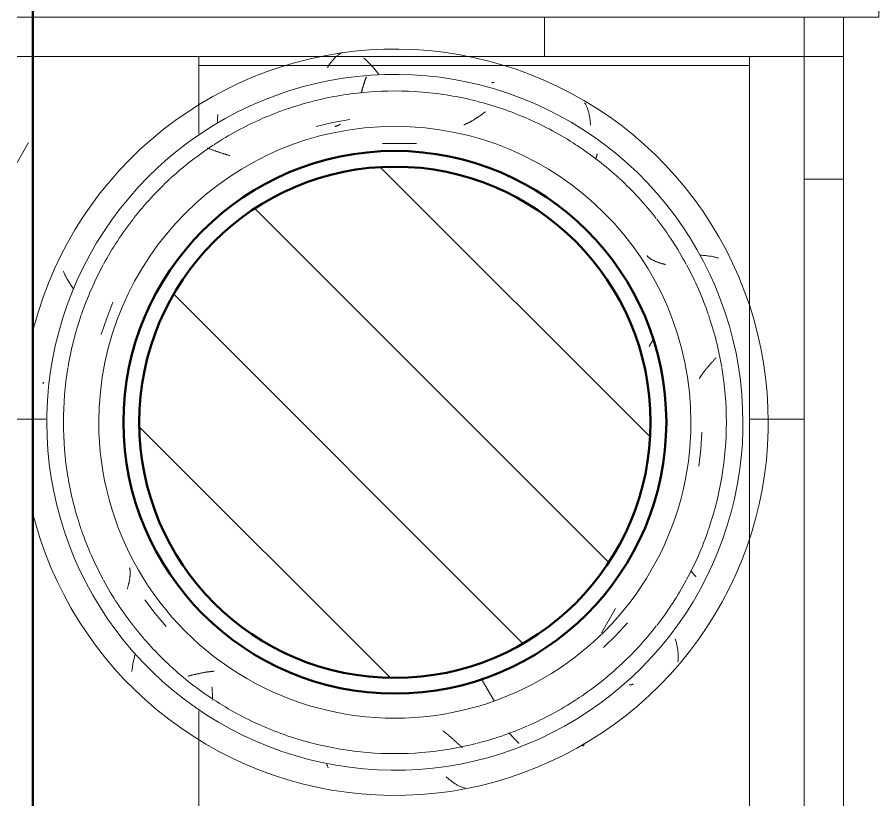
# Model space of a CAD drawing. Header units: millimetres. Extents: x -9358 to 257996, y -67499 to 9117.
# Drawn here: x 17170 to 18265, y -13533 to -12538 of the extents above; entities that cross this region are included whole.
import ezdxf

# ---------------------------------------------------------------- set-up
doc = ezdxf.new("R2010")
doc.units = ezdxf.units.MM
doc.header["$LTSCALE"] = 1000
for name, color, linetype, lineweight in [('A-COL-RFC', 8, 'Continuous', 18), ('A-COL-RFC-1', 8, 'Continuous', 9), ('A-COL-RFC-2', 8, 'Continuous', 50), ('A-FLR-PAT', 8, 'Continuous', 18), ('A-WAL-CMU', 8, 'Continuous', 50), ('A-WAL-LOW-20', 8, 'Continuous', 18), ('A-WAL-PAT-1', 8, 'Continuous', 9)]:
    doc.layers.add(name, color=color, linetype=linetype, lineweight=lineweight)
pattern_1 = [(0, (0, 0), (812.8, 203.2), [33.528, -576.072, 33.528, -576.072, -3251.2]), (0, (0, 0), (812.8, 203.2), [-1219.2, 33.528, -1185.672, 33.528, -576.072, -1422.4]), (0, (0, 0), (812.8, 203.2), [-3048, 33.528, -372.872, 33.528, -982.472]), (120, (304.8, 101.6), (-582.3764, 602.3054), [33.528, -576.072, 33.528, -576.072, -3251.2]), (120, (304.8, 101.6), (-582.3764, 602.3054), [-1219.2, 33.528, -1185.672, 33.528, -576.072, -1422.4]), (120, (304.8, 101.6), (-582.3764, 602.3054), [-3048, 33.528, -372.872, 33.528, -982.472]), (240, (406.4, 508), (-230.4236, -805.5054), [33.528, -576.072, 33.528, -576.072, -3251.2]), (240, (406.4, 508), (-230.4236, -805.5054), [-1219.2, 33.528, -1185.672, 33.528, -576.072, -1422.4]), (240, (406.4, 508), (-230.4236, -805.5054), [-3048, 33.528, -372.872, 33.528, -982.472])]

# ---------------------------------------------------------------- blocks, each defined once
blk = doc.blocks.new('Concrete-Round-Column - 650-V17-01-Ground Floor Furniture Plan')
at = {"layer": 'A-COL-RFC-1'}
h = blk.add_hatch(dxfattribs=at)
h.set_pattern_fill('FP_42', color=256, style=0, pattern_type=2)
h.set_pattern_definition([(225, (21305, -34250), (106.066, -106.066), [])])
h.paths.add_polyline_path([(0, 325), (-63.4, 318.8), (-124.4, 300.3), (-180.6, 270.2), (-229.8, 229.8), (-270.2, 180.6), (-300.3, 124.4), (-318.8, 63.4), (-325, 0), (-318.8, -63.4), (-300.3, -124.4), (-270.2, -180.6), (-229.8, -229.8), (-180.6, -270.2), (-124.4, -300.3), (-62.8, -318.8), (0, -325), (63.4, -318.8), (124.4, -300.3), (180.6, -270.2), (229.8, -229.8), (270.2, -180.6), (300.3, -124.4), (318.8, -63.4), (325, 0), (318.8, 63.4), (300.3, 124.4), (270.2, 180.6), (229.8, 229.8), (180.6, 270.2), (124.4, 300.3), (63.4, 318.8)], flags=0)
at = {"layer": 'A-COL-RFC-2'}
for start, end in [(0, 180), (180, 0)]:
    blk.add_arc((0, 0), 325, start, end, dxfattribs=at)
blk = doc.blocks.new('Walls 110 - Walls 13-606739-01-Ground Floor Furniture Plan')
at = {"layer": 'A-WAL-PAT-1'}
h = blk.add_hatch(dxfattribs=at)
h.set_pattern_fill('FP_43', color=256, style=0, pattern_type=2)
h.set_pattern_definition([(90, (450, -30900), (-900, 6e-14), [700, -700]), (90, (0, -31600), (-1800, 1e-13), [700, -700]), (0, (0, -31600), (0, 700), [])])
h.paths.add_polyline_path([(2620, -31230), (2620, -30230), (730, -30230), (730, -31230), (2600, -31230)], flags=0)
h.paths.add_polyline_path([(2600, -30750), (2593.9, -30823.2), (2574.2, -30898.3), (2546.4, -30961.8), (2506.2, -31023.3), (2456.4, -31077.4), (2398.4, -31122.5), (2333.8, -31157.5), (2259.3, -31182.2), (2190.1, -31193.5), (2118.3, -31193.5), (2045.8, -31181.4), (1976.2, -31157.5), (1911.6, -31122.5), (1853.6, -31077.4), (1802.6, -31021.5), (1763.6, -30961.8), (1733.1, -30890.5), (1715.8, -30820), (1710, -30750), (1716.1, -30676.8), (1735.8, -30601.7), (1765.9, -30534.7), (1803.8, -30476.7), (1853.6, -30422.6), (1914, -30376.2), (1976.2, -30342.5), (2050.7, -30317.8), (2119.9, -30306.5), (2191.7, -30306.5), (2264.2, -30318.6), (2333.8, -30342.5), (2398.4, -30377.5), (2456.4, -30422.6), (2507.4, -30478.5), (2546.4, -30538.2), (2575.9, -30605.5), (2594.2, -30680), (2598.6, -30732.9)], flags=0)
h.paths.add_polyline_path([(1640, -30750), (1633.9, -30823.2), (1614.2, -30898.3), (1586.4, -30961.8), (1546.2, -31023.3), (1495.1, -31078.4), (1436, -31123.8), (1373.8, -31157.5), (1299.3, -31182.2), (1230.1, -31193.5), (1158.3, -31193.5), (1085.8, -31181.4), (1016.2, -31157.5), (951.6, -31122.5), (893.6, -31077.4), (843.8, -31023.3), (803.6, -30961.8), (774.1, -30894.5), (755.8, -30820), (750, -30750), (756.1, -30676.8), (775.8, -30601.7), (803.6, -30538.2), (846.7, -30473.6), (893.6, -30422.6), (956.2, -30375), (1016.2, -30342.5), (1090.7, -30317.8), (1159.9, -30306.5), (1231.7, -30306.5), (1304.2, -30318.6), (1373.8, -30342.5), (1442.5, -30380.7), (1496.4, -30422.6), (1546.2, -30476.7), (1586.4, -30538.2), (1615.9, -30605.5), (1634.2, -30680)], flags=0)
at = {"layer": 'A-WAL-LOW-20'}
for p, q in [((2620, -30230), (730, -30230)), ((730, -30230), (730, -31230)), ((2620, -31230), (2620, -30230))]:
    blk.add_line(p, q, dxfattribs=at)
blk = doc.blocks.new('Walls 112 - Walls 6-606762-01-Ground Floor Furniture Plan')
at = {"layer": 'A-WAL-PAT-1'}
h = blk.add_hatch(dxfattribs=at)
h.set_pattern_fill('FP_44', color=256, style=0, pattern_type=2)
h.set_pattern_definition([(270, (280, -31160.4), (900, 6e-14), [700, -700]), (270, (730, -30460.4), (1800, 1e-13), [700, -700]), (180, (730, -30460.4), (-9e-14, -700), [])])
h.paths.add_polyline_path([(730, -31230), (730, -30180), (680, -30180), (680, -31230)], flags=0)
at = {"layer": 'A-WAL-LOW-20'}
for p, q in [((680, -31230), (680, -30180)), ((680, -30180), (730, -30180)), ((730, -30180), (730, -31230))]:
    blk.add_line(p, q, dxfattribs=at)
blk = doc.blocks.new('Walls 113 - Walls 6-2351701-01-Ground Floor Furniture Plan')
at = {"layer": 'A-WAL-PAT-1'}
h = blk.add_hatch(dxfattribs=at)
h.set_pattern_fill('FP_41', color=256, style=0, pattern_type=2)
h.set_pattern_definition([(270, (1494.6, -30930), (900, 6e-14), [700, -700]), (270, (1944.6, -30230), (1800, 1e-13), [700, -700]), (180, (1944.6, -30230), (-9e-14, -700), [])])
h.paths.add_polyline_path([(2670, -30180), (680, -30180), (680, -30230), (2670, -30230)], flags=0)
at = {"layer": 'A-WAL-LOW-20'}
for p, q in [((680, -30180), (2670, -30180)), ((680, -30230), (680, -30180)), ((2670, -30180), (2670, -30230)), ((2670, -30230), (680, -30230))]:
    blk.add_line(p, q, dxfattribs=at)
blk = doc.blocks.new('FP_288-01-Ground Floor Furniture Plan')
at = {"layer": 'A-WAL-PAT-1'}
for p, q in [((48862.4, 1465.3), (48884.2, 1464)), ((48884.2, 1464), (48906, 1461.4)), ((49104.9, 1370.5), (49121.1, 1355.8)), ((49121.1, 1355.8), (49136.4, 1340.1)), ((49263.1, 1160.1), (49263.6, 1160.8)), ((49253.7, 1149.7), (49254.2, 1150.3)), ((49254.2, 1150.3), (49254.7, 1150.9)), ((49254.7, 1150.9), (49255.3, 1151.5)), ((49255.3, 1151.5), (49255.8, 1152.1)), ((49255.8, 1152.1), (49256.4, 1152.7)), ((49256.4, 1152.7), (49256.9, 1153.3)), ((49256.9, 1153.3), (49257.5, 1153.9)), ((49257.5, 1153.9), (49258, 1154.5)), ((49258, 1154.5), (49258.6, 1155.2)), ((49258.6, 1155.2), (49259.1, 1155.8)), ((49259.1, 1155.8), (49259.7, 1156.4)), ((49259.7, 1156.4), (49260.2, 1157)), ((49260.2, 1157), (49260.8, 1157.6)), ((49260.8, 1157.6), (49261.4, 1158.3)), ((49261.4, 1158.3), (49261.9, 1158.9)), ((49261.9, 1158.9), (49262.5, 1159.5)), ((49262.5, 1159.5), (49263.1, 1160.1)), ((49244.3, 1138.8), (49244.8, 1139.3)), ((49244.8, 1139.3), (49245.2, 1139.9)), ((49245.2, 1139.9), (49245.7, 1140.5)), ((49245.7, 1140.5), (49246.1, 1141)), ((49246.1, 1141), (49246.6, 1141.6)), ((49246.6, 1141.6), (49247.1, 1142.1)), ((49247.1, 1142.1), (49247.6, 1142.7)), ((49247.6, 1142.7), (49248.1, 1143.3)), ((49248.1, 1143.3), (49248.5, 1143.9)), ((49248.5, 1143.9), (49249, 1144.4)), ((49249, 1144.4), (49249.5, 1145)), ((49249.5, 1145), (49250, 1145.6)), ((49250, 1145.6), (49250.5, 1146.2)), ((49250.5, 1146.2), (49251.1, 1146.8)), ((49251.1, 1146.8), (49251.6, 1147.3)), ((49251.6, 1147.3), (49252.1, 1147.9)), ((49252.1, 1147.9), (49252.6, 1148.5)), ((49252.6, 1148.5), (49253.1, 1149.1)), ((49253.1, 1149.1), (49253.7, 1149.7)), ((49242.2, 1136), (49242.6, 1136.6)), ((49242.6, 1136.6), (49243, 1137.1)), ((49243, 1137.1), (49243.5, 1137.7)), ((49243.5, 1137.7), (49243.9, 1138.2)), ((49243.9, 1138.2), (49244.3, 1138.8)), ((49166.5, 844.9), (49166.5, 845.5)), ((49166.6, 844.3), (49166.5, 844.9)), ((49166.6, 843.7), (49166.6, 844.3)), ((49166.7, 843.1), (49166.6, 843.7)), ((49197.5, 843.1), (49198.4, 843.2)), ((49198.4, 843.2), (49199.2, 843.2)), ((49199.2, 843.2), (49200, 843.3)), ((49200, 843.3), (49200.8, 843.3)), ((49200.8, 843.3), (49201.6, 843.4)), ((49201.6, 843.4), (49202.5, 843.4)), ((49202.5, 843.4), (49203.3, 843.4)), ((49166.7, 842.4), (49166.7, 843.1)), ((49166.8, 841.8), (49166.7, 842.4)), ((49166.8, 841.2), (49166.8, 841.8)), ((49166.9, 840.5), (49166.8, 841.2)), ((49167, 839.9), (49166.9, 840.5)), ((49167.1, 839.2), (49167, 839.9)), ((49167.2, 838.6), (49167.1, 839.2)), ((49167.3, 837.9), (49167.2, 838.6)), ((49167.4, 837.3), (49167.3, 837.9)), ((49167.5, 836.6), (49167.4, 837.3)), ((49167.6, 835.9), (49167.5, 836.6)), ((49167.7, 835.2), (49167.6, 835.9)), ((49167.8, 834.5), (49167.7, 835.2)), ((49167.9, 833.8), (49167.8, 834.5)), ((49168, 833.2), (49167.9, 833.8)), ((49168.2, 832.5), (49168, 833.2)), ((49168.3, 831.7), (49168.2, 832.5)), ((49186.4, 842.5), (49187.2, 842.6)), ((49187.2, 842.6), (49187.9, 842.6)), ((49187.9, 842.6), (49188.7, 842.7)), ((49188.7, 842.7), (49189.5, 842.7)), ((49189.5, 842.7), (49190.3, 842.8)), ((49190.3, 842.8), (49191.1, 842.8)), ((49191.1, 842.8), (49191.9, 842.8)), ((49191.9, 842.8), (49192.7, 842.9)), ((49192.7, 842.9), (49193.5, 842.9)), ((49193.5, 842.9), (49194.3, 843)), ((49194.3, 843), (49195.1, 843)), ((49195.1, 843), (49195.9, 843.1)), ((49195.9, 843.1), (49196.7, 843.1)), ((49196.7, 843.1), (49197.5, 843.1)), ((49168.5, 831), (49168.3, 831.7)), ((49168.6, 830.3), (49168.5, 831)), ((49168.7, 829.6), (49168.6, 830.3)), ((49168.9, 828.9), (49168.7, 829.6)), ((49169, 828.1), (49168.9, 828.9)), ((49169.2, 827.4), (49169, 828.1)), ((49169.4, 826.7), (49169.2, 827.4)), ((49169.5, 825.9), (49169.4, 826.7)), ((49169.7, 825.2), (49169.5, 825.9)), ((49169.9, 824.4), (49169.7, 825.2)), ((49170, 823.7), (49169.9, 824.4)), ((49170.2, 822.9), (49170, 823.7)), ((49170.4, 822.2), (49170.2, 822.9)), ((49170.6, 821.4), (49170.4, 822.2)), ((49170.7, 820.6), (49170.6, 821.4)), ((49170.9, 819.9), (49170.7, 820.6)), ((49171.1, 819.1), (49170.9, 819.9)), ((49171.3, 818.3), (49171.1, 819.1)), ((49171.5, 817.5), (49171.3, 818.3)), ((49171.7, 816.7), (49171.5, 817.5)), ((49171.9, 816), (49171.7, 816.7)), ((49172.1, 815.2), (49171.9, 816)), ((49172.3, 814.4), (49172.1, 815.2)), ((49172.5, 813.6), (49172.3, 814.4)), ((49172.7, 812.8), (49172.5, 813.6)), ((49172.9, 812), (49172.7, 812.8)), ((49109.8, 784.4), (49093.1, 770.3)), ((49093.1, 770.3), (49075.6, 757.1)), ((49034.9, 737.9), (49035.4, 738)), ((49035.4, 738), (49035.9, 738.1)), ((49035.9, 738.1), (49036.3, 738.2)), ((49036.3, 738.2), (49036.8, 738.3)), ((49036.8, 738.3), (49037.3, 738.3)), ((49037.3, 738.3), (49037.8, 738.4)), ((49037.8, 738.4), (49038.3, 738.4)), ((49038.3, 738.4), (49038.8, 738.5)), ((49038.8, 738.5), (49039.3, 738.5)), ((49039.3, 738.5), (49039.8, 738.6)), ((49039.8, 738.6), (49040.3, 738.6)), ((49040.3, 738.6), (49040.9, 738.6)), ((49040.9, 738.6), (49041.4, 738.6)), ((49041.4, 738.6), (49041.9, 738.6)), ((49041.9, 738.6), (49042.4, 738.6)), ((49042.4, 738.6), (49043, 738.6)), ((49043, 738.6), (49043.5, 738.6)), ((49043.5, 738.6), (49044.1, 738.5)), ((49044.1, 738.5), (49044.6, 738.5)), ((49044.6, 738.5), (49045.2, 738.4)), ((49045.2, 738.4), (49045.8, 738.4)), ((49045.8, 738.4), (49046.3, 738.3)), ((49046.3, 738.3), (49046.9, 738.3)), ((49046.9, 738.3), (49047.5, 738.2)), ((49047.5, 738.2), (49048.1, 738.1)), ((49048.1, 738.1), (49048.7, 738)), ((49048.7, 738), (49049.3, 737.9)), ((49049.3, 737.9), (49049.9, 737.8)), ((49049.9, 737.8), (49050.5, 737.7)), ((49050.5, 737.7), (49051.1, 737.6)), ((49051.1, 737.6), (49051.7, 737.5)), ((49051.7, 737.5), (49052.3, 737.3)), ((49052.3, 737.3), (49053, 737.2)), ((49053, 737.2), (49053.6, 737.1)), ((49053.6, 737.1), (49054.2, 736.9)), ((49054.2, 736.9), (49054.9, 736.8)), ((49054.9, 736.8), (49055.5, 736.6)), ((49055.5, 736.6), (49056.2, 736.5)), ((49056.2, 736.5), (49056.8, 736.3)), ((49056.8, 736.3), (49057.5, 736.1)), ((49057.5, 736.1), (49058.1, 735.9)), ((49058.1, 735.9), (49058.8, 735.7)), ((49058.8, 735.7), (49059.5, 735.6)), ((49059.5, 735.6), (49060.2, 735.4)), ((49060.2, 735.4), (49060.9, 735.2)), ((49060.9, 735.2), (49061.5, 735)), ((49061.5, 735), (49062.2, 734.8))]:
    blk.add_line(p, q, dxfattribs=at)
blk = doc.blocks.new('FP_289-01-Ground Floor Furniture Plan')
at = {"layer": 'A-WAL-LOW-20', "flags": 128}
blk.add_lwpolyline([(48850, 1549.5), (48831, 1549.2), (48812.1, 1548), (48793.2, 1546.1), (48774.4, 1543.5), (48755.7, 1540.1), (48737.2, 1535.9), (48718.9, 1531.1), (48700.7, 1525.5), (48682.8, 1519.1), (48665.2, 1512.1), (48647.9, 1504.3), (48630.9, 1495.9), (48614.2, 1486.8), (48597.9, 1477.1), (48582, 1466.7), (48566.6, 1455.6), (48551.6, 1444), (48537.1, 1431.8), (48523.1, 1419), (48509.6, 1405.6), (48496.6, 1391.7), (48484.2, 1377.4), (48472.4, 1362.5), (48461.3, 1347.2), (48450.7, 1331.4), (48440.7, 1315.2), (48431.5, 1298.7), (48422.9, 1281.8), (48414.9, 1264.5), (48407.7, 1247), (48401.2, 1229.1), (48395.4, 1211.1), (48390.3, 1192.8), (48386, 1174.3), (48382.4, 1155.7), (48379.5, 1136.9), (48377.4, 1118), (48376.1, 1099.1), (48375.5, 1080.1), (48375.7, 1061.1), (48376.6, 1042.2), (48378.3, 1023.3), (48380.7, 1004.5), (48383.9, 985.7), (48387.9, 967.2), (48392.5, 948.8), (48398, 930.6), (48404.1, 912.6), (48410.9, 894.9), (48418.5, 877.5), (48426.7, 860.4), (48435.7, 843.7), (48445.2, 827.3), (48455.5, 811.3), (48466.3, 795.7), (48477.8, 780.6), (48489.9, 766), (48502.5, 751.8), (48515.7, 738.2), (48529.5, 725.1), (48543.7, 712.5), (48558.4, 700.6), (48573.7, 689.2), (48589.3, 678.5), (48605.4, 668.4), (48621.8, 658.9), (48638.6, 650.1), (48655.8, 642), (48673.3, 634.6), (48691, 627.9), (48709, 621.9), (48727.3, 616.6), (48733.8, 615)], dxfattribs=at)
at = {"layer": 'A-WAL-PAT-1'}
for p, q in [((48639.5, 1479.4), (48639.2, 1478.1)), ((48639.7, 1480.6), (48639.5, 1479.4)), ((48640, 1481.9), (48639.7, 1480.6)), ((48640.3, 1483.1), (48640, 1481.9)), ((48640.6, 1484.3), (48640.3, 1483.1)), ((48640.9, 1485.4), (48640.6, 1484.3)), ((48641.2, 1486.6), (48640.9, 1485.4)), ((48637.8, 1467.4), (48637.7, 1466)), ((48638, 1468.8), (48637.8, 1467.4)), ((48638.1, 1470.2), (48638, 1468.8)), ((48638.3, 1471.5), (48638.1, 1470.2)), ((48638.4, 1472.9), (48638.3, 1471.5)), ((48638.6, 1474.2), (48638.4, 1472.9)), ((48638.8, 1475.5), (48638.6, 1474.2)), ((48639, 1476.8), (48638.8, 1475.5)), ((48639.2, 1478.1), (48639, 1476.8)), ((48637.6, 1464.5), (48637.5, 1463.1)), ((48637.7, 1466), (48637.6, 1464.5)), ((48444.5, 1316.7), (48443.7, 1316.2)), ((48445.3, 1317.2), (48444.5, 1316.7)), ((48446.2, 1317.7), (48445.3, 1317.2)), ((48447.1, 1318.1), (48446.2, 1317.7)), ((48448, 1318.5), (48447.1, 1318.1)), ((48448.9, 1318.9), (48448, 1318.5)), ((48449.9, 1319.3), (48448.9, 1318.9)), ((48450.9, 1319.7), (48449.9, 1319.3)), ((48451.9, 1320.1), (48450.9, 1319.7)), ((48452.9, 1320.4), (48451.9, 1320.1)), ((48453.9, 1320.7), (48452.9, 1320.4)), ((48455, 1321), (48453.9, 1320.7)), ((48456.1, 1321.3), (48455, 1321)), ((48457.2, 1321.6), (48456.1, 1321.3)), ((48458.3, 1321.9), (48457.2, 1321.6)), ((48459.5, 1322.1), (48458.3, 1321.9)), ((48460.7, 1322.3), (48459.5, 1322.1)), ((48461.9, 1322.5), (48460.7, 1322.3)), ((48463.1, 1322.7), (48461.9, 1322.5)), ((48464.3, 1322.9), (48463.1, 1322.7)), ((48465.5, 1323.1), (48464.3, 1322.9)), ((48466.8, 1323.2), (48465.5, 1323.1)), ((48468.1, 1323.3), (48466.8, 1323.2)), ((48469.4, 1323.5), (48468.1, 1323.3)), ((48470.7, 1323.6), (48469.4, 1323.5)), ((48472.1, 1323.6), (48470.7, 1323.6)), ((48404.6, 1051.9), (48403.5, 1051.1)), ((48405.8, 1052.8), (48404.6, 1051.9)), ((48407, 1053.6), (48405.8, 1052.8)), ((48408.2, 1054.5), (48407, 1053.6)), ((48391.5, 1040.6), (48390.7, 1039.8)), ((48392.4, 1041.5), (48391.5, 1040.6)), ((48393.3, 1042.4), (48392.4, 1041.5)), ((48394.2, 1043.3), (48393.3, 1042.4)), ((48395.2, 1044.1), (48394.2, 1043.3)), ((48396.1, 1045), (48395.2, 1044.1)), ((48397.1, 1045.9), (48396.1, 1045)), ((48398.1, 1046.8), (48397.1, 1045.9)), ((48399.2, 1047.6), (48398.1, 1046.8)), ((48400.2, 1048.5), (48399.2, 1047.6)), ((48401.3, 1049.4), (48400.2, 1048.5)), ((48402.4, 1050.2), (48401.3, 1049.4)), ((48403.5, 1051.1), (48402.4, 1050.2)), ((48387.6, 1036.2), (48386.9, 1035.3)), ((48388.3, 1037.1), (48387.6, 1036.2)), ((48389.1, 1038), (48388.3, 1037.1)), ((48389.9, 1038.9), (48389.1, 1038)), ((48390.7, 1039.8), (48389.9, 1038.9)), ((48380, 1008), (48380.3, 1007.2)), ((48380.3, 1007.2), (48380.7, 1006.4)), ((48380.7, 1006.4), (48381.2, 1005.7)), ((48381.2, 1005.7), (48381.6, 1004.9)), ((48381.6, 1004.9), (48382.1, 1004.1)), ((48382.1, 1004.1), (48382.6, 1003.3)), ((48382.6, 1003.3), (48383.2, 1002.6)), ((48383.2, 1002.6), (48383.7, 1001.8)), ((48383.7, 1001.8), (48384.3, 1001.1)), ((48384.3, 1001.1), (48385, 1000.4)), ((48385, 1000.4), (48385.6, 999.6)), ((48385.6, 999.6), (48386.3, 998.9)), ((48386.3, 998.9), (48387.1, 998.2)), ((48387.1, 998.2), (48387.8, 997.5)), ((48387.8, 997.5), (48388.6, 996.8)), ((48388.6, 996.8), (48389.4, 996.1)), ((48389.4, 996.1), (48390.2, 995.4)), ((48390.2, 995.4), (48391.1, 994.7)), ((48391.1, 994.7), (48392, 994)), ((48392, 994), (48392.9, 993.3)), ((48392.9, 993.3), (48393.8, 992.7)), ((48393.8, 992.7), (48394.8, 992)), ((48394.8, 992), (48395.7, 991.4)), ((48395.7, 991.4), (48396.8, 990.7)), ((48396.8, 990.7), (48397.8, 990.1)), ((48397.8, 990.1), (48398.8, 989.5)), ((48458.5, 850), (48459.9, 849.9)), ((48459.9, 849.9), (48461.2, 849.8)), ((48461.2, 849.8), (48462.6, 849.7)), ((48462.6, 849.7), (48463.9, 849.6)), ((48463.9, 849.6), (48465.3, 849.5)), ((48465.3, 849.5), (48466.7, 849.5)), ((48466.7, 849.5), (48468.1, 849.4)), ((48468.1, 849.4), (48469.6, 849.4)), ((48664.6, 656.8), (48665.8, 657.4)), ((48665.8, 657.4), (48666.9, 658)), ((48666.9, 658), (48668.1, 658.6)), ((48668.1, 658.6), (48669.2, 659.3)), ((48669.2, 659.3), (48670.4, 660)), ((48670.4, 660), (48671.5, 660.6)), ((48671.5, 660.6), (48672.7, 661.4)), ((48672.7, 661.4), (48673.9, 662.1)), ((48673.9, 662.1), (48675.1, 662.8)), ((48675.1, 662.8), (48676.2, 663.6)), ((48676.2, 663.6), (48677.4, 664.4)), ((48677.4, 664.4), (48678.6, 665.2)), ((48678.6, 665.2), (48679.8, 666)), ((48679.8, 666), (48681, 666.9)), ((48658, 653.8), (48659.1, 654.3)), ((48659.1, 654.3), (48660.2, 654.7)), ((48660.2, 654.7), (48661.3, 655.2)), ((48661.3, 655.2), (48662.4, 655.7)), ((48662.4, 655.7), (48663.5, 656.3)), ((48663.5, 656.3), (48664.6, 656.8))]:
    blk.add_line(p, q, dxfattribs=at)
blk = doc.blocks.new('FP_290-01-Ground Floor Furniture Plan')
at = {"layer": 'A-WAL-LOW-20', "flags": 128}
blk.add_lwpolyline([(48966.4, 615), (48981.1, 618.9), (48999.3, 624.5), (49017.2, 630.9), (49034.8, 637.9), (49052.1, 645.7), (49069.1, 654.1), (49085.8, 663.2), (49102.1, 672.9), (49117.9, 683.3), (49133.4, 694.4), (49148.4, 706), (49162.9, 718.2), (49176.9, 731), (49190.4, 744.4), (49203.4, 758.3), (49215.8, 772.6), (49227.6, 787.5), (49238.7, 802.8), (49249.3, 818.6), (49259.3, 834.8), (49268.5, 851.3), (49277.1, 868.2), (49285.1, 885.5), (49292.3, 903), (49298.8, 920.9), (49304.6, 938.9), (49309.7, 957.2), (49314, 975.7), (49317.6, 994.3), (49320.5, 1013.1), (49322.6, 1032), (49323.9, 1050.9), (49324.5, 1069.9), (49324.3, 1088.9), (49323.4, 1107.8), (49321.7, 1126.7), (49319.3, 1145.5), (49316.1, 1164.3), (49312.1, 1182.8), (49307.5, 1201.2), (49302, 1219.4), (49295.9, 1237.4), (49289.1, 1255.1), (49281.5, 1272.5), (49273.3, 1289.6), (49264.3, 1306.3), (49254.8, 1322.7), (49244.5, 1338.7), (49233.7, 1354.3), (49222.2, 1369.4), (49210.1, 1384), (49197.5, 1398.2), (49184.3, 1411.8), (49170.5, 1424.9), (49156.3, 1437.5), (49141.5, 1449.4), (49126.3, 1460.8), (49110.7, 1471.5), (49094.6, 1481.6), (49078.2, 1491.1), (49061.4, 1499.9), (49044.2, 1508), (49026.7, 1515.4), (49009, 1522.1), (48991, 1528.1), (48972.7, 1533.4), (48954.3, 1537.9), (48935.7, 1541.7), (48917, 1544.8), (48898.1, 1547.1), (48879.2, 1548.6), (48860.2, 1549.4), (48850, 1549.5)], dxfattribs=at)
at = {"layer": 'A-WAL-PAT-1'}
for p, q in [((49139.1, 1434.5), (49137.9, 1434.4)), ((49140.3, 1434.7), (49139.1, 1434.5)), ((49141.5, 1434.8), (49140.3, 1434.7)), ((49142.6, 1435), (49141.5, 1434.8)), ((49143.8, 1435.1), (49142.6, 1435)), ((49144.9, 1435.1), (49143.8, 1435.1)), ((49146, 1435.2), (49144.9, 1435.1)), ((49147.1, 1435.2), (49146, 1435.2)), ((49148.1, 1435.2), (49147.1, 1435.2)), ((49149.2, 1435.2), (49148.1, 1435.2)), ((49150.2, 1435.2), (49149.2, 1435.2)), ((49151.3, 1435.1), (49150.2, 1435.2)), ((49152.3, 1435), (49151.3, 1435.1)), ((49153.3, 1434.9), (49152.3, 1435)), ((49154.2, 1434.8), (49153.3, 1434.9)), ((49155.2, 1434.6), (49154.2, 1434.8)), ((49126.7, 1431.7), (49125.4, 1431.3)), ((49128, 1432.1), (49126.7, 1431.7)), ((49129.3, 1432.4), (49128, 1432.1)), ((49130.5, 1432.8), (49129.3, 1432.4)), ((49131.8, 1433.1), (49130.5, 1432.8)), ((49133.1, 1433.4), (49131.8, 1433.1)), ((49134.3, 1433.7), (49133.1, 1433.4)), ((49135.5, 1433.9), (49134.3, 1433.7)), ((49136.7, 1434.1), (49135.5, 1433.9)), ((49137.9, 1434.4), (49136.7, 1434.1)), ((49260.5, 1315.3), (49260.1, 1316)), ((49260.9, 1314.5), (49260.5, 1315.3)), ((49261.2, 1313.7), (49260.9, 1314.5)), ((49261.5, 1312.9), (49261.2, 1313.7)), ((49313.8, 1159.9), (49314.1, 1160.8)), ((49314.1, 1160.8), (49314.4, 1161.7)), ((49314.4, 1161.7), (49314.6, 1162.6)), ((49314.6, 1162.6), (49314.9, 1163.5)), ((49314.9, 1163.5), (49315.1, 1164.4)), ((49308.3, 1149.7), (49308.9, 1150.6)), ((49308.9, 1150.6), (49309.6, 1151.5)), ((49309.6, 1151.5), (49310.1, 1152.5)), ((49310.1, 1152.5), (49310.7, 1153.4)), ((49310.7, 1153.4), (49311.2, 1154.3)), ((49311.2, 1154.3), (49311.7, 1155.3)), ((49311.7, 1155.3), (49312.2, 1156.2)), ((49312.2, 1156.2), (49312.6, 1157.1)), ((49312.6, 1157.1), (49313, 1158)), ((49313, 1158), (49313.4, 1158.9)), ((49313.4, 1158.9), (49313.8, 1159.9)), ((49300.6, 1140.2), (49301.5, 1141.2)), ((49301.5, 1141.2), (49302.3, 1142.1)), ((49302.3, 1142.1), (49303.2, 1143.1)), ((49303.2, 1143.1), (49304, 1144)), ((49304, 1144), (49304.8, 1144.9)), ((49304.8, 1144.9), (49305.5, 1145.9)), ((49305.5, 1145.9), (49306.3, 1146.8)), ((49306.3, 1146.8), (49307, 1147.8)), ((49307, 1147.8), (49307.7, 1148.7)), ((49307.7, 1148.7), (49308.3, 1149.7)), ((49284.5, 988.2), (49285.7, 988.7)), ((49285.7, 988.7), (49287, 989.2)), ((49287, 989.2), (49288.2, 989.7)), ((49288.2, 989.7), (49289.4, 990.2)), ((49144.7, 745), (49146.1, 744.6)), ((49146.1, 744.6), (49147.5, 744.2)), ((49147.5, 744.2), (49148.9, 743.9)), ((49148.9, 743.9), (49150.2, 743.5)), ((49150.2, 743.5), (49151.6, 743.2)), ((49151.6, 743.2), (49152.9, 742.9)), ((49152.9, 742.9), (49154.3, 742.6)), ((49154.3, 742.6), (49155.6, 742.3)), ((49155.6, 742.3), (49156.9, 742.1)), ((49156.9, 742.1), (49158.2, 741.8)), ((49158.2, 741.8), (49159.5, 741.6)), ((49159.5, 741.6), (49160.8, 741.4)), ((49160.8, 741.4), (49162.1, 741.3)), ((49162.1, 741.3), (49163.3, 741.1)), ((49163.3, 741.1), (49164.6, 741)), ((49164.6, 741), (49165.8, 740.8)), ((49165.8, 740.8), (49167, 740.7))]:
    blk.add_line(p, q, dxfattribs=at)
blk = doc.blocks.new('FP_291-01-Ground Floor Furniture Plan')
at = {"layer": 'A-WAL-PAT-1'}
for p, q in [((48768.5, 1482.6), (48767.9, 1483.2)), ((48769.1, 1482.1), (48768.5, 1482.6)), ((48769.7, 1481.5), (48769.1, 1482.1)), ((48770.3, 1481), (48769.7, 1481.5)), ((48771, 1480.4), (48770.3, 1481)), ((48771.6, 1479.9), (48771, 1480.4)), ((48772.2, 1479.4), (48771.6, 1479.9)), ((48772.8, 1478.8), (48772.2, 1479.4)), ((48773.4, 1478.3), (48772.8, 1478.8)), ((48774, 1477.8), (48773.4, 1478.3)), ((48774.6, 1477.3), (48774, 1477.8)), ((48775.1, 1476.7), (48774.6, 1477.3)), ((48775.7, 1476.2), (48775.1, 1476.7)), ((48776.3, 1475.7), (48775.7, 1476.2)), ((48776.9, 1475.2), (48776.3, 1475.7)), ((48777.5, 1474.7), (48776.9, 1475.2)), ((48778.1, 1474.2), (48777.5, 1474.7)), ((48778.7, 1473.7), (48778.1, 1474.2)), ((48779.2, 1473.2), (48778.7, 1473.7)), ((48779.8, 1472.7), (48779.2, 1473.2)), ((48780.4, 1472.2), (48779.8, 1472.7)), ((48780.9, 1471.8), (48780.4, 1472.2)), ((48781.5, 1471.3), (48780.9, 1471.8)), ((48782.1, 1470.8), (48781.5, 1471.3)), ((48782.6, 1470.4), (48782.1, 1470.8)), ((48783.2, 1469.9), (48782.6, 1470.4)), ((48783.8, 1469.5), (48783.2, 1469.9)), ((48784.3, 1469), (48783.8, 1469.5)), ((48784.9, 1468.6), (48784.3, 1469)), ((48785.4, 1468.2), (48784.9, 1468.6)), ((48786, 1467.7), (48785.4, 1468.2)), ((48786.5, 1467.3), (48786, 1467.7)), ((48787.1, 1466.9), (48786.5, 1467.3)), ((48787.6, 1466.5), (48787.1, 1466.9)), ((48788.2, 1466.1), (48787.6, 1466.5)), ((48788.7, 1465.7), (48788.2, 1466.1)), ((48789.2, 1465.3), (48788.7, 1465.7)), ((48789.8, 1465), (48789.2, 1465.3)), ((48790.3, 1464.6), (48789.8, 1465)), ((48790.8, 1464.2), (48790.3, 1464.6)), ((48791.3, 1463.9), (48790.8, 1464.2)), ((48791.9, 1463.5), (48791.3, 1463.9)), ((48792.4, 1463.2), (48791.9, 1463.5)), ((48792.9, 1462.9), (48792.4, 1463.2)), ((48793.4, 1462.5), (48792.9, 1462.9)), ((48794, 1462.2), (48793.4, 1462.5)), ((48794.5, 1461.9), (48794, 1462.2)), ((48647.9, 1413.1), (48647.7, 1412.5)), ((48648, 1413.7), (48647.9, 1413.1)), ((48648.2, 1414.3), (48648, 1413.7)), ((48648.4, 1414.9), (48648.2, 1414.3)), ((48648.6, 1415.6), (48648.4, 1414.9)), ((48648.7, 1416.2), (48648.6, 1415.6)), ((48648.9, 1416.9), (48648.7, 1416.2)), ((48649.1, 1417.5), (48648.9, 1416.9)), ((48649.2, 1418.2), (48649.1, 1417.5)), ((48649.4, 1418.9), (48649.2, 1418.2)), ((48643.3, 1401.8), (48643, 1401.3)), ((48643.5, 1402.2), (48643.3, 1401.8)), ((48643.8, 1402.7), (48643.5, 1402.2)), ((48644, 1403.2), (48643.8, 1402.7)), ((48644.3, 1403.7), (48644, 1403.2)), ((48644.5, 1404.2), (48644.3, 1403.7)), ((48644.8, 1404.6), (48644.5, 1404.2)), ((48645, 1405.2), (48644.8, 1404.6)), ((48645.2, 1405.7), (48645, 1405.2)), ((48645.5, 1406.2), (48645.2, 1405.7)), ((48645.7, 1406.7), (48645.5, 1406.2)), ((48645.9, 1407.3), (48645.7, 1406.7)), ((48646.1, 1407.8), (48645.9, 1407.3)), ((48646.3, 1408.4), (48646.1, 1407.8)), ((48646.5, 1408.9), (48646.3, 1408.4)), ((48646.7, 1409.5), (48646.5, 1408.9)), ((48646.9, 1410.1), (48646.7, 1409.5)), ((48647.1, 1410.7), (48646.9, 1410.1)), ((48647.3, 1411.2), (48647.1, 1410.7)), ((48647.5, 1411.8), (48647.3, 1411.2)), ((48647.7, 1412.5), (48647.5, 1411.8)), ((48638.5, 1395.6), (48638.2, 1395.3)), ((48638.8, 1395.9), (48638.5, 1395.6)), ((48639.2, 1396.2), (48638.8, 1395.9)), ((48639.5, 1396.6), (48639.2, 1396.2)), ((48639.8, 1396.9), (48639.5, 1396.6)), ((48640.1, 1397.3), (48639.8, 1396.9)), ((48640.4, 1397.6), (48640.1, 1397.3)), ((48640.8, 1398), (48640.4, 1397.6)), ((48641.1, 1398.4), (48640.8, 1398)), ((48641.3, 1398.8), (48641.1, 1398.4)), ((48641.6, 1399.2), (48641.3, 1398.8)), ((48641.9, 1399.6), (48641.6, 1399.2)), ((48642.2, 1400), (48641.9, 1399.6)), ((48642.5, 1400.5), (48642.2, 1400)), ((48642.8, 1400.9), (48642.5, 1400.5)), ((48643, 1401.3), (48642.8, 1400.9)), ((48455.3, 1190.1), (48455.7, 1189.4)), ((48455.7, 1189.4), (48456.2, 1188.8)), ((48456.2, 1188.8), (48456.7, 1188.2)), ((48456.7, 1188.2), (48457.1, 1187.5)), ((48457.1, 1187.5), (48457.6, 1186.9)), ((48457.6, 1186.9), (48458, 1186.2)), ((48458, 1186.2), (48458.5, 1185.6)), ((48458.5, 1185.6), (48458.9, 1185)), ((48458.9, 1185), (48459.4, 1184.3)), ((48459.4, 1184.3), (48459.8, 1183.7)), ((48459.8, 1183.7), (48460.2, 1183.1)), ((48460.2, 1183.1), (48460.7, 1182.5)), ((48460.7, 1182.5), (48461.1, 1181.9)), ((48461.1, 1181.9), (48461.5, 1181.2)), ((48461.5, 1181.2), (48461.9, 1180.6)), ((48461.9, 1180.6), (48462.3, 1180)), ((48462.3, 1180), (48462.7, 1179.4)), ((48462.7, 1179.4), (48463.1, 1178.8)), ((48463.1, 1178.8), (48463.5, 1178.2)), ((48463.5, 1178.2), (48463.9, 1177.6)), ((48463.9, 1177.6), (48464.3, 1177)), ((48464.3, 1177), (48464.7, 1176.4)), ((48464.7, 1176.4), (48465, 1175.8)), ((48465, 1175.8), (48465.4, 1175.2)), ((48465.4, 1175.2), (48465.7, 1174.7)), ((48465.7, 1174.7), (48466.1, 1174.1)), ((48466.1, 1174.1), (48466.4, 1173.5)), ((48466.4, 1173.5), (48466.8, 1172.9)), ((48466.8, 1172.9), (48467.1, 1172.4)), ((48467.1, 1172.4), (48467.4, 1171.8)), ((48467.4, 1171.8), (48467.7, 1171.2)), ((48467.7, 1171.2), (48468.1, 1170.7)), ((48468.1, 1170.7), (48468.4, 1170.1)), ((48468.4, 1170.1), (48468.7, 1169.5)), ((48468.7, 1169.5), (48468.9, 1169)), ((48468.9, 1169), (48469.2, 1168.4)), ((48469.2, 1168.4), (48469.5, 1167.9)), ((48469.5, 1167.9), (48469.8, 1167.3)), ((48469.8, 1167.3), (48470, 1166.8)), ((48470, 1166.8), (48470.3, 1166.2)), ((48470.3, 1166.2), (48470.5, 1165.7)), ((48470.5, 1165.7), (48470.7, 1165.2)), ((48470.7, 1165.2), (48471, 1164.6)), ((48471, 1164.6), (48471.2, 1164.1)), ((48471.2, 1164.1), (48471.4, 1163.6)), ((48471.4, 1163.6), (48471.6, 1163.1)), ((48471.6, 1163.1), (48471.8, 1162.5)), ((48468.8, 996.2), (48465, 1017.7)), ((48471.1, 1005.7), (48471.4, 1005.2)), ((48471.4, 1005.2), (48471.6, 1004.8)), ((48471.6, 1004.8), (48471.8, 1004.4)), ((48471.8, 1004.4), (48472.1, 1003.9)), ((48472.1, 1003.9), (48472.3, 1003.5)), ((48472.3, 1003.5), (48472.5, 1003.1)), ((48472.5, 1003.1), (48472.7, 1002.6)), ((48472.7, 1002.6), (48472.9, 1002.2)), ((48472.9, 1002.2), (48473, 1001.7)), ((48473, 1001.7), (48473.2, 1001.3)), ((48473.2, 1001.3), (48473.3, 1000.8)), ((48473.3, 1000.8), (48473.5, 1000.4)), ((48473.5, 1000.4), (48473.6, 1000)), ((48473.6, 1000), (48473.7, 999.5)), ((48473.7, 999.5), (48473.8, 999)), ((48473.8, 999), (48473.9, 998.6)), ((48473.8, 975), (48468.8, 996.2)), ((48510.9, 865.1), (48510.7, 864.4)), ((48507.6, 854.4), (48507.3, 853.7)), ((48507.8, 855.1), (48507.6, 854.4)), ((48508.1, 855.9), (48507.8, 855.1)), ((48508.3, 856.6), (48508.1, 855.9)), ((48508.6, 857.3), (48508.3, 856.6)), ((48508.8, 858.1), (48508.6, 857.3)), ((48509, 858.8), (48508.8, 858.1)), ((48509.3, 859.5), (48509, 858.8)), ((48509.5, 860.2), (48509.3, 859.5)), ((48509.7, 860.9), (48509.5, 860.2)), ((48509.9, 861.6), (48509.7, 860.9)), ((48510.1, 862.3), (48509.9, 861.6)), ((48510.3, 863), (48510.1, 862.3)), ((48510.5, 863.7), (48510.3, 863)), ((48510.7, 864.4), (48510.5, 863.7)), ((48503.9, 843.7), (48503.6, 842.9)), ((48504.1, 844.5), (48503.9, 843.7)), ((48504.4, 845.2), (48504.1, 844.5)), ((48504.7, 846), (48504.4, 845.2)), ((48505, 846.8), (48504.7, 846)), ((48505.2, 847.6), (48505, 846.8)), ((48505.5, 848.3), (48505.2, 847.6)), ((48505.8, 849.1), (48505.5, 848.3)), ((48506, 849.9), (48505.8, 849.1)), ((48506.3, 850.6), (48506, 849.9)), ((48506.6, 851.4), (48506.3, 850.6)), ((48506.8, 852.2), (48506.6, 851.4)), ((48507.1, 852.9), (48506.8, 852.2)), ((48507.3, 853.7), (48507.1, 852.9)), ((48501.6, 837.3), (48501.3, 836.5)), ((48501.9, 838.1), (48501.6, 837.3)), ((48502.2, 838.9), (48501.9, 838.1)), ((48502.5, 839.7), (48502.2, 838.9)), ((48502.7, 840.5), (48502.5, 839.7)), ((48503, 841.3), (48502.7, 840.5)), ((48503.3, 842.1), (48503, 841.3)), ((48503.6, 842.9), (48503.3, 842.1)), ((48717.6, 708.7), (48697.3, 716.7)), ((48738.3, 701.8), (48717.6, 708.7))]:
    blk.add_line(p, q, dxfattribs=at)
blk = doc.blocks.new('FP_292-01-Ground Floor Furniture Plan')
at = {"layer": 'A-WAL-LOW-20', "flags": 128}
blk.add_lwpolyline([(48850, 1517.4), (48832.3, 1517), (48814.6, 1516), (48797, 1514.2), (48779.5, 1511.7), (48762.1, 1508.6), (48744.8, 1504.7), (48727.7, 1500.2), (48710.8, 1494.9), (48694.2, 1489), (48677.7, 1482.5), (48661.6, 1475.3), (48645.7, 1467.4), (48630.2, 1458.9), (48615, 1449.8), (48600.2, 1440.1), (48585.8, 1429.8), (48571.8, 1419), (48558.3, 1407.6), (48545.2, 1395.7), (48532.6, 1383.2), (48520.6, 1370.3), (48509, 1356.9), (48498, 1343), (48487.6, 1328.7), (48477.7, 1314), (48468.5, 1299), (48459.8, 1283.5), (48451.8, 1267.7), (48444.4, 1251.7), (48437.7, 1235.3), (48431.6, 1218.7), (48426.2, 1201.8), (48421.4, 1184.8), (48417.4, 1167.6), (48414, 1150.2), (48411.4, 1132.7), (48409.4, 1115.1), (48408.2, 1097.5), (48407.6, 1079.8), (48407.8, 1062.1), (48408.7, 1044.4), (48410.2, 1026.8), (48412.5, 1009.2), (48415.5, 991.8), (48419.2, 974.5), (48423.5, 957.3), (48428.6, 940.4), (48434.3, 923.6), (48440.7, 907.1), (48447.7, 890.9), (48455.4, 875), (48463.7, 859.3), (48472.7, 844.1), (48482.2, 829.2), (48492.3, 814.6), (48503, 800.6), (48514.3, 786.9), (48526.1, 773.7), (48538.4, 761), (48551.2, 748.8), (48564.5, 737.1), (48578.2, 725.9), (48592.4, 715.4), (48607, 705.3), (48621.9, 695.9), (48637.3, 687.1), (48653, 678.9), (48669, 671.3), (48685.3, 664.4), (48701.8, 658.2), (48718.6, 652.6), (48735.6, 647.7), (48752.8, 643.4), (48770.1, 639.9), (48787.6, 637), (48805.1, 634.9), (48822.8, 633.4), (48840.4, 632.7), (48850, 632.6)], dxfattribs=at)
at = {"layer": 'A-WAL-PAT-1'}
for p, q in [((48509.2, 1332.1), (48508.7, 1332.2)), ((48509.7, 1332), (48509.2, 1332.1)), ((48510.1, 1331.8), (48509.7, 1332)), ((48510.6, 1331.7), (48510.1, 1331.8)), ((48511.1, 1331.6), (48510.6, 1331.7)), ((48511.6, 1331.4), (48511.1, 1331.6)), ((48512, 1331.3), (48511.6, 1331.4)), ((48512.5, 1331.2), (48512, 1331.3)), ((48513, 1331), (48512.5, 1331.2)), ((48513.5, 1330.9), (48513, 1331)), ((48513.9, 1330.8), (48513.5, 1330.9)), ((48514.4, 1330.6), (48513.9, 1330.8)), ((48514.9, 1330.5), (48514.4, 1330.6)), ((48515.4, 1330.4), (48514.9, 1330.5)), ((48515.8, 1330.2), (48515.4, 1330.4)), ((48418.1, 1200.8), (48418, 1200.6)), ((48418, 1200.6), (48418, 1200.4)), ((48418, 1200.4), (48418, 1200.2)), ((48418, 1200.2), (48418, 1200)), ((48418, 1200), (48418, 1199.8)), ((48418, 1199.8), (48418, 1199.6)), ((48418, 1199.6), (48418, 1199.4)), ((48418, 1199.4), (48418, 1199.2)), ((48418, 1199.2), (48418.1, 1198.9)), ((48418.1, 1201.2), (48418.1, 1201)), ((48418.1, 1201), (48418.1, 1200.8)), ((48418.1, 1198.9), (48418.1, 1198.7)), ((48418.1, 1198.7), (48418.2, 1198.5)), ((48418.2, 1198.5), (48418.2, 1198.3)), ((48418.2, 1198.3), (48418.3, 1198.1)), ((48418.3, 1198.1), (48418.4, 1197.8)), ((48410.8, 1038.9), (48411.2, 1038.7)), ((48411.2, 1038.7), (48411.6, 1038.6)), ((48411.6, 1038.6), (48411.9, 1038.4)), ((48411.9, 1038.4), (48412.3, 1038.2)), ((48412.3, 1038.2), (48412.7, 1038.1)), ((48412.7, 1038.1), (48413.1, 1037.9)), ((48413.1, 1037.9), (48413.5, 1037.8)), ((48413.5, 1037.8), (48414, 1037.6)), ((48414, 1037.6), (48414.4, 1037.4)), ((48414.4, 1037.4), (48414.8, 1037.3)), ((48414.8, 1037.3), (48415.2, 1037.1)), ((48415.2, 1037.1), (48415.6, 1037)), ((48415.6, 1037), (48416.1, 1036.8)), ((48416.1, 1036.8), (48416.5, 1036.7)), ((48416.5, 1036.7), (48417, 1036.5)), ((48417, 1036.5), (48417.4, 1036.4)), ((48417.4, 1036.4), (48417.9, 1036.2)), ((48417.9, 1036.2), (48418.3, 1036.1)), ((48418.3, 1036.1), (48418.8, 1035.9)), ((48418.8, 1035.9), (48419.2, 1035.8)), ((48419.2, 1035.8), (48419.7, 1035.6)), ((48419.7, 1035.6), (48420.1, 1035.5)), ((48420.1, 1035.5), (48420.6, 1035.3)), ((48420.6, 1035.3), (48421.1, 1035.2)), ((48421.1, 1035.2), (48421.5, 1035)), ((48421.5, 1035), (48422, 1034.9)), ((48422, 1034.9), (48422.5, 1034.7)), ((48422.5, 1034.7), (48423, 1034.6)), ((48423, 1034.6), (48423.4, 1034.5)), ((48423.4, 1034.5), (48423.9, 1034.3)), ((48423.9, 1034.3), (48424.4, 1034.2)), ((48424.4, 1034.2), (48424.9, 1034)), ((48424.9, 1034), (48425.4, 1033.9)), ((48425.4, 1033.9), (48425.9, 1033.7)), ((48425.9, 1033.7), (48426.3, 1033.6)), ((48426.3, 1033.6), (48426.8, 1033.5)), ((48426.8, 1033.5), (48427.3, 1033.3)), ((48427.3, 1033.3), (48427.8, 1033.2)), ((48427.8, 1033.2), (48428.3, 1033)), ((48428.3, 1033), (48428.8, 1032.9)), ((48428.8, 1032.9), (48429.3, 1032.8)), ((48429.3, 1032.8), (48429.8, 1032.6)), ((48429.8, 1032.6), (48430.2, 1032.5)), ((48430.2, 1032.5), (48430.7, 1032.4)), ((48430.7, 1032.4), (48431.2, 1032.2)), ((48799.2, 628.4), (48799.4, 628.3)), ((48799.4, 628.3), (48799.6, 628.2)), ((48799.6, 628.2), (48799.8, 628.1)), ((48799.8, 628.1), (48800, 628)), ((48800, 628), (48800.2, 628)), ((48800.2, 628), (48800.4, 627.9)), ((48800.4, 627.9), (48800.6, 627.8)), ((48800.6, 627.8), (48800.8, 627.8)), ((48800.8, 627.8), (48801, 627.8))]:
    blk.add_line(p, q, dxfattribs=at)
blk = doc.blocks.new('FP_293-01-Ground Floor Furniture Plan')
at = {"layer": 'A-WAL-LOW-20', "flags": 128}
blk.add_lwpolyline([(48850, 632.6), (48867.7, 633), (48885.4, 634), (48903, 635.8), (48920.5, 638.3), (48937.9, 641.4), (48955.2, 645.3), (48972.3, 649.8), (48989.2, 655.1), (49005.8, 661), (49022.3, 667.5), (49038.4, 674.7), (49054.3, 682.6), (49069.8, 691.1), (49085, 700.2), (49099.8, 709.9), (49114.2, 720.2), (49128.2, 731), (49141.7, 742.4), (49154.8, 754.3), (49167.4, 766.8), (49179.4, 779.7), (49191, 793.1), (49202, 807), (49212.4, 821.3), (49222.3, 836), (49231.5, 851), (49240.2, 866.5), (49248.2, 882.3), (49255.6, 898.3), (49262.3, 914.7), (49268.4, 931.3), (49273.8, 948.2), (49278.6, 965.2), (49282.6, 982.4), (49286, 999.8), (49288.6, 1017.3), (49290.6, 1034.9), (49291.8, 1052.5), (49292.4, 1070.2), (49292.2, 1087.9), (49291.3, 1105.6), (49289.8, 1123.2), (49287.5, 1140.8), (49284.5, 1158.2), (49280.8, 1175.5), (49276.5, 1192.7), (49271.4, 1209.6), (49265.7, 1226.4), (49259.3, 1242.9), (49252.3, 1259.1), (49244.6, 1275), (49236.3, 1290.7), (49227.3, 1305.9), (49217.8, 1320.8), (49207.7, 1335.4), (49197, 1349.4), (49185.7, 1363.1), (49173.9, 1376.3), (49161.6, 1389), (49148.8, 1401.2), (49135.5, 1412.9), (49121.8, 1424.1), (49107.6, 1434.6), (49093, 1444.7), (49078.1, 1454.1), (49062.7, 1462.9), (49047, 1471.1), (49031, 1478.7), (49014.7, 1485.6), (48998.2, 1491.8), (48981.4, 1497.4), (48964.4, 1502.3), (48947.2, 1506.6), (48929.9, 1510.1), (48912.4, 1513), (48894.9, 1515.1), (48877.2, 1516.6), (48859.6, 1517.3), (48850, 1517.4)], dxfattribs=at)
at = {"layer": 'A-WAL-PAT-1'}
for p, q in [((49044.9, 1456.4), (49044.6, 1456)), ((49045.3, 1456.7), (49044.9, 1456.4)), ((49045.7, 1457), (49045.3, 1456.7)), ((49046, 1457.3), (49045.7, 1457)), ((49046.4, 1457.6), (49046, 1457.3)), ((49039, 1451.1), (49038.7, 1450.8)), ((49039.4, 1451.5), (49039, 1451.1)), ((49039.8, 1451.8), (49039.4, 1451.5)), ((49040.1, 1452.1), (49039.8, 1451.8)), ((49040.5, 1452.4), (49040.1, 1452.1)), ((49040.9, 1452.8), (49040.5, 1452.4)), ((49041.2, 1453.1), (49040.9, 1452.8)), ((49041.6, 1453.4), (49041.2, 1453.1)), ((49042, 1453.8), (49041.6, 1453.4)), ((49042.3, 1454.1), (49042, 1453.8)), ((49042.7, 1454.4), (49042.3, 1454.1)), ((49043.1, 1454.7), (49042.7, 1454.4)), ((49043.5, 1455.1), (49043.1, 1454.7)), ((49043.8, 1455.4), (49043.5, 1455.1)), ((49044.2, 1455.7), (49043.8, 1455.4)), ((49044.6, 1456), (49044.2, 1455.7)), ((49182.8, 1377.7), (49182.7, 1377.9)), ((49182.9, 1377.6), (49182.8, 1377.7)), ((49183.1, 1377.4), (49182.9, 1377.6)), ((49183.2, 1377.2), (49183.1, 1377.4)), ((49183.3, 1377.1), (49183.2, 1377.2)), ((49183.4, 1376.9), (49183.3, 1377.1)), ((49183.4, 1376.7), (49183.4, 1376.9)), ((49183.5, 1376.5), (49183.4, 1376.7)), ((49183.6, 1376.3), (49183.5, 1376.5)), ((49183.7, 1376.1), (49183.6, 1376.3)), ((49183.7, 1375.9), (49183.7, 1376.1)), ((49183.8, 1375.7), (49183.7, 1375.9)), ((49183.8, 1375.4), (49183.8, 1375.7)), ((49183.9, 1375.2), (49183.8, 1375.4)), ((49183.9, 1375), (49183.9, 1375.2)), ((49184, 1374.8), (49183.9, 1375)), ((49184, 1374.5), (49184, 1374.8)), ((49184, 1374.3), (49184, 1374.5)), ((49184, 1374), (49184, 1374.3)), ((49184, 1373.8), (49184, 1374)), ((49184, 1373.5), (49184, 1373.8)), ((49184, 1373.2), (49184, 1373.5)), ((49184, 1372.9), (49184, 1373.2)), ((49184, 1372.7), (49184, 1372.9)), ((49251.8, 1226.4), (49252.2, 1226.7)), ((49252.2, 1226.7), (49252.6, 1227.1)), ((49252.6, 1227.1), (49252.9, 1227.4)), ((49252.9, 1227.4), (49253.3, 1227.7)), ((49253.3, 1227.7), (49253.6, 1228.1)), ((49253.6, 1228.1), (49254, 1228.4)), ((49254, 1228.4), (49254.3, 1228.7)), ((49254.3, 1228.7), (49254.7, 1229.1)), ((49254.7, 1229.1), (49255, 1229.4)), ((49255, 1229.4), (49255.4, 1229.8)), ((49255.4, 1229.8), (49255.7, 1230.1)), ((49255.7, 1230.1), (49256, 1230.4)), ((49256, 1230.4), (49256.4, 1230.7)), ((49256.4, 1230.7), (49256.7, 1231.1)), ((49256.7, 1231.1), (49257, 1231.4)), ((49257, 1231.4), (49257.3, 1231.7)), ((49257.3, 1231.7), (49257.6, 1232.1)), ((49257.6, 1232.1), (49258, 1232.4)), ((49258, 1232.4), (49258.3, 1232.7)), ((49244.7, 1219.9), (49245.1, 1220.3)), ((49245.1, 1220.3), (49245.5, 1220.6)), ((49245.5, 1220.6), (49245.9, 1221)), ((49245.9, 1221), (49246.2, 1221.3)), ((49246.2, 1221.3), (49246.6, 1221.6)), ((49246.6, 1221.6), (49247, 1222)), ((49247, 1222), (49247.4, 1222.3)), ((49247.4, 1222.3), (49247.7, 1222.6)), ((49247.7, 1222.6), (49248.1, 1223)), ((49248.1, 1223), (49248.5, 1223.3)), ((49248.5, 1223.3), (49248.9, 1223.7)), ((49248.9, 1223.7), (49249.2, 1224)), ((49249.2, 1224), (49249.6, 1224.3)), ((49249.6, 1224.3), (49250, 1224.7)), ((49250, 1224.7), (49250.4, 1225)), ((49250.4, 1225), (49250.7, 1225.4)), ((49250.7, 1225.4), (49251.1, 1225.7)), ((49251.1, 1225.7), (49251.5, 1226)), ((49251.5, 1226), (49251.8, 1226.4))]:
    blk.add_line(p, q, dxfattribs=at)
blk = doc.blocks.new('Walls 327 - Walls 78-2881793-01-Ground Floor Furniture Plan')
at = {"layer": 'A-WAL-PAT-1'}
h = blk.add_hatch(dxfattribs=at)
h.set_pattern_fill('FP_179', color=256, style=0, pattern_type=2)
h.set_pattern_definition([(90, (35945, -16575), (-132.08, 528.32), [43.586, -352.654, 43.586, -352.654, -2113.28]), (90, (35945, -16575), (-132.08, 528.32), [-792.48, 43.586, -748.894, 43.586, -352.654, -924.56]), (90, (35945, -16575), (-132.08, 528.32), [-1981.2, 43.586, -220.574, 43.586, -616.814]), (210, (35878.96, -16376.88), (-391.49854, -378.5446), [43.586, -352.654, 43.586, -2465.934]), (210, (35878.96, -16376.88), (-391.49854, -378.5446), [-439.826, -352.654, 43.586, -748.894, -1320.8]), (210, (35878.96, -16376.88), (-391.49854, -378.5446), [-1584.96, 43.586, -352.654, 43.586, -880.974]), (210, (35878.96, -16376.88), (-391.49854, -378.5446), [-2024.786, -220.574, 43.586, -616.814]), (330, (35614.8, -16310.84), (523.57854, -149.7754), [43.586, -352.654, 43.586, -2465.934]), (330, (35614.8, -16310.84), (523.57854, -149.7754), [-439.826, -352.654, 43.586, -748.894, -1320.8]), (330, (35614.8, -16310.84), (523.57854, -149.7754), [-1584.96, 43.586, -352.654, 43.586, -880.974]), (330, (35614.8, -16310.84), (523.57854, -149.7754), [-2024.786, -220.574, 43.586, -616.814])])
h.paths.add_polyline_path([(49226.3, 1075), (49220.6, 1140.3), (49203.6, 1203.7), (49175.9, 1263.1), (49138.3, 1316.9), (49091.9, 1363.3), (49037.3, 1401.3), (48978.7, 1428.6), (48913.4, 1445.7), (48845, 1450.9), (48784.7, 1445.6), (48721.3, 1428.6), (48661.9, 1400.9), (48608.1, 1363.3), (48561.7, 1316.9), (48524.1, 1263.1), (48495.1, 1199), (48479.4, 1140.3), (48473.7, 1075), (48479.6, 1008.8), (48496.4, 946.3), (48524.8, 886), (48561.7, 833.1), (48608.1, 786.7), (48661.9, 749.1), (48721.3, 721.4), (48786.6, 704.3), (48856.7, 699.3), (48918.4, 705.3), (48978.7, 721.4), (49038.1, 749.1), (49091.9, 786.7), (49138.3, 833.1), (49175.9, 886.9), (49204.7, 950.4), (49220.7, 1011.6)], flags=0)
h.paths.add_polyline_path([(49195, 1075), (49188.3, 1008.8), (49171, 948.9), (49141.9, 891.5), (49102.7, 840.5), (49054.7, 797.7), (48999.7, 764.6), (48939.6, 742.3), (48876.6, 731.5), (48818.2, 731.5), (48755.6, 743.2), (48696.2, 766.2), (48642.1, 799.7), (48593.1, 845.2), (48556.1, 894.4), (48528.2, 950.6), (48510.9, 1011.6), (48505, 1075), (48511.1, 1139.2), (48529, 1201.1), (48558.1, 1258.5), (48597.3, 1309.5), (48645.3, 1352.3), (48700.3, 1385.4), (48760.4, 1407.7), (48823.4, 1418.5), (48881.8, 1418.5), (48947, 1405.8), (49003.8, 1383.8), (49057.9, 1350.3), (49106.9, 1304.8), (49144.3, 1254.6), (49171.8, 1199.4), (49189.1, 1138.4), (49193, 1096.9)], flags=0)
at = {"layer": 'A-WAL-LOW-20'}
for radius, start, end in [(421.3, 99.5537, 108.8969), (421.3, 90, 99.4507), (421.3, 80.5493, 90), (421.3, 71.1031, 80.4463), (421.3, 109.0157, 118.3528), (421.3, 61.6472, 70.9843), (376.3, 90, 270), (376.3, 270, 90), (421.3, 118.4764, 127.8394), (421.3, 52.1606, 61.5236), (421.3, 127.9342, 137.329), (421.3, 42.671, 52.0658), (421.3, 137.4275, 146.7831), (421.3, 33.2169, 42.5725), (421.3, 146.8923, 156.2656), (421.3, 23.7344, 33.1077), (421.3, 156.3949, 165.7104), (421.3, 14.2896, 23.6051), (421.3, 165.8484, 175.2043), (421.3, 4.7957, 14.1516), (421.3, 175.3125, 184.6875), (421.3, 355.3125, 4.6875), (421.3, 184.7957, 194.1516), (421.3, 345.8484, 355.2043), (421.3, 194.2896, 203.6051), (421.3, 336.3949, 345.7104), (421.3, 203.7344, 213.1077), (421.3, 326.8923, 336.2656), (421.3, 213.2169, 222.5725), (421.3, 317.4275, 326.7831), (421.3, 222.671, 232.0658), (421.3, 307.9342, 317.329), (421.3, 232.1606, 241.5236), (421.3, 298.4764, 307.8394), (421.3, 241.6472, 250.9843), (421.3, 289.0157, 298.3528), (421.3, 251.1031, 260.4463), (421.3, 279.5537, 288.8969), (421.3, 260.5493, 270), (421.3, 270, 279.4507)]:
    blk.add_arc((48850, 1075), radius, start, end, dxfattribs=at)
for name in ['FP_289-01-Ground Floor Furniture Plan', 'FP_290-01-Ground Floor Furniture Plan', 'FP_292-01-Ground Floor Furniture Plan', 'FP_293-01-Ground Floor Furniture Plan', 'FP_291-01-Ground Floor Furniture Plan', 'FP_288-01-Ground Floor Furniture Plan']:
    blk.add_blockref(name, (0, 0), dxfattribs=at)
blk = doc.blocks.new('G')
at = {"layer": 'A-WAL-PAT-1'}
h = blk.add_hatch(dxfattribs=at)
h.set_pattern_fill('FP_2', color=256, style=0, pattern_type=2)
h.set_pattern_definition(pattern_1)
h.paths.add_polyline_path([(17170, -14350), (17190, -14350), (17190, -10950), (17170, -10950), (17170, -14330)], flags=0)
h = blk.add_hatch(dxfattribs=at)
h.set_pattern_fill('FP_2', color=256, style=0, pattern_type=2)
h.set_pattern_definition(pattern_1)
h.paths.add_polyline_path([(17650, -13250), (17650, -13230), (17583.8, -13222.9), (17525.6, -13205.3), (17469.4, -13175.2), (17420.2, -13134.8), (17379.8, -13085.6), (17349.7, -13029.4), (17331.2, -12968.4), (17325, -12905), (17331.2, -12841.6), (17349.7, -12780.6), (17379.8, -12724.4), (17420.2, -12675.2), (17469.4, -12634.8), (17525.6, -12604.7), (17586.6, -12586.2), (17650, -12580), (17650, -12560), (17583.8, -12566.7), (17525.4, -12583.3), (17468.4, -12611.7), (17417.6, -12650), (17374.7, -12697.1), (17341.2, -12751.2), (17318.2, -12810.6), (17306.5, -12873.2), (17306.5, -12936.8), (17319.2, -13002), (17341.2, -13058.8), (17374.7, -13112.9), (17417.6, -13160), (17469.4, -13198.9), (17525.4, -13226.7), (17586.6, -13244.1)], flags=0)
h = blk.add_hatch(dxfattribs=at)
h.set_pattern_fill('FP_2', color=256, style=0, pattern_type=2)
h.set_pattern_definition(pattern_1)
h.paths.add_polyline_path([(17650, -13250), (17713.4, -13244.1), (17774.6, -13226.7), (17831.6, -13198.3), (17882.4, -13160), (17925.3, -13112.9), (17958.8, -13058.8), (17981.8, -12999.4), (17993.5, -12936.8), (17993.5, -12873.2), (17981.8, -12810.6), (17958.8, -12751.2), (17925.3, -12697.1), (17882.4, -12650), (17829.6, -12610.7), (17774.6, -12583.3), (17713.4, -12565.9), (17650, -12560), (17650, -12580), (17713.4, -12586.2), (17774.4, -12604.7), (17830.6, -12634.8), (17879.8, -12675.2), (17920.2, -12724.4), (17950.3, -12780.6), (17968.8, -12841.6), (17975, -12905), (17968.8, -12968.4), (17950.3, -13029.4), (17920.2, -13085.6), (17879.8, -13134.8), (17829.6, -13175.7), (17774.4, -13205.3), (17713.4, -13223.8), (17650, -13230)], flags=0)
at = {"layer": 'A-FLR-PAT'}
for p, q in [((18265, -12390), (18265, -12360)), ((18220, -12390), (18265, -12390))]:
    blk.add_line(p, q, dxfattribs=at)
at = {"layer": 'A-WAL-CMU'}
blk.add_line((17190, -14370), (17190, -10950), dxfattribs=at)
for start, end in [(90, 270), (270, 90)]:
    blk.add_arc((17650, -12905), 345, start, end, dxfattribs=at)
at = {"layer": 'A-COL-RFC', "rotation": 270.0000000000001}
blk.add_blockref('Concrete-Round-Column - 650-V17-01-Ground Floor Furniture Plan', (17650, -12905), dxfattribs=at)
at = {"layer": 'A-WAL-LOW-20'}
for name, p, rotation in [('Walls 112 - Walls 6-606762-01-Ground Floor Furniture Plan', (48400, -11710), 270.0000000000001), ('Walls 113 - Walls 6-2351701-01-Ground Floor Furniture Plan', (48400, -11710), 270.0000000000001), ('Walls 327 - Walls 78-2881793-01-Ground Floor Furniture Plan', (16575, 35945), 270.0000000000002), ('Walls 110 - Walls 13-606739-01-Ground Floor Furniture Plan', (48400, -11710), 270.0000000000001)]:
    blk.add_blockref(name, p, dxfattribs=dict(at, rotation=rotation))

msp = doc.modelspace()

# ---------------------------------------------------------------- block references
msp.add_blockref('G', (0, -148.1))

doc.saveas('drawing.dxf')
